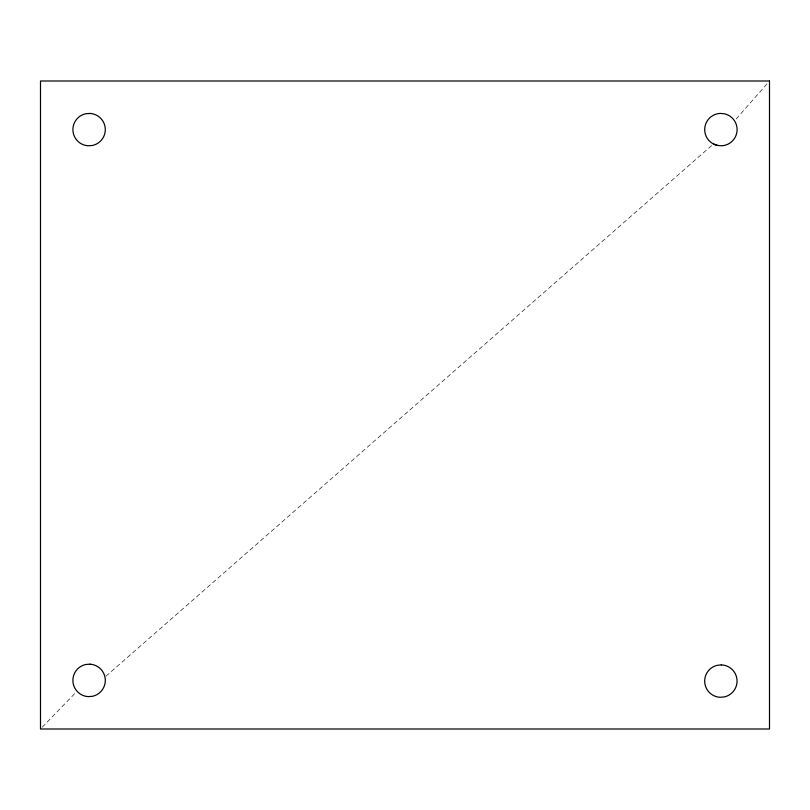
<?xml version="1.0" encoding="UTF-8"?>
<svg xmlns="http://www.w3.org/2000/svg" width="810" height="810" viewBox="0 0 810 810"><rect width="100%" height="100%" fill="white"/><g stroke="black" fill="none" stroke-linecap="round" stroke-linejoin="round"><path stroke-width="0.61" stroke-dasharray="4.05 3.04" d="M736.209 118.979L767.839 82.903M42.241 727.208L76.13 692.155M105.958 676.208L712.486 144.818"/><path stroke-width="1.21" d="M717.417 145.425L721.629 145.78A16.2 16.2 0 0 0 724.383 113.775L720.171 113.42A16.2 16.2 0 0 0 717.417 145.425L713.438 143.977M721.346 664.899L717.133 665.334A16.2 16.2 0 0 0 720.394 697.288L724.606 696.853A16.2 16.2 0 0 0 721.346 664.899M89.981 664.17L85.749 664.494A16.261 16.261 0 0 0 88.219 696.63L92.451 696.306A16.261 16.261 0 0 0 89.981 664.17M90.254 113.441L86.032 113.694A16.2 16.2 0 0 0 87.946 145.76L92.168 145.506A16.2 16.2 0 0 0 90.254 113.441M769.5 81L40.5 81L40.5 729L769.5 729L769.5 81"/></g></svg>
